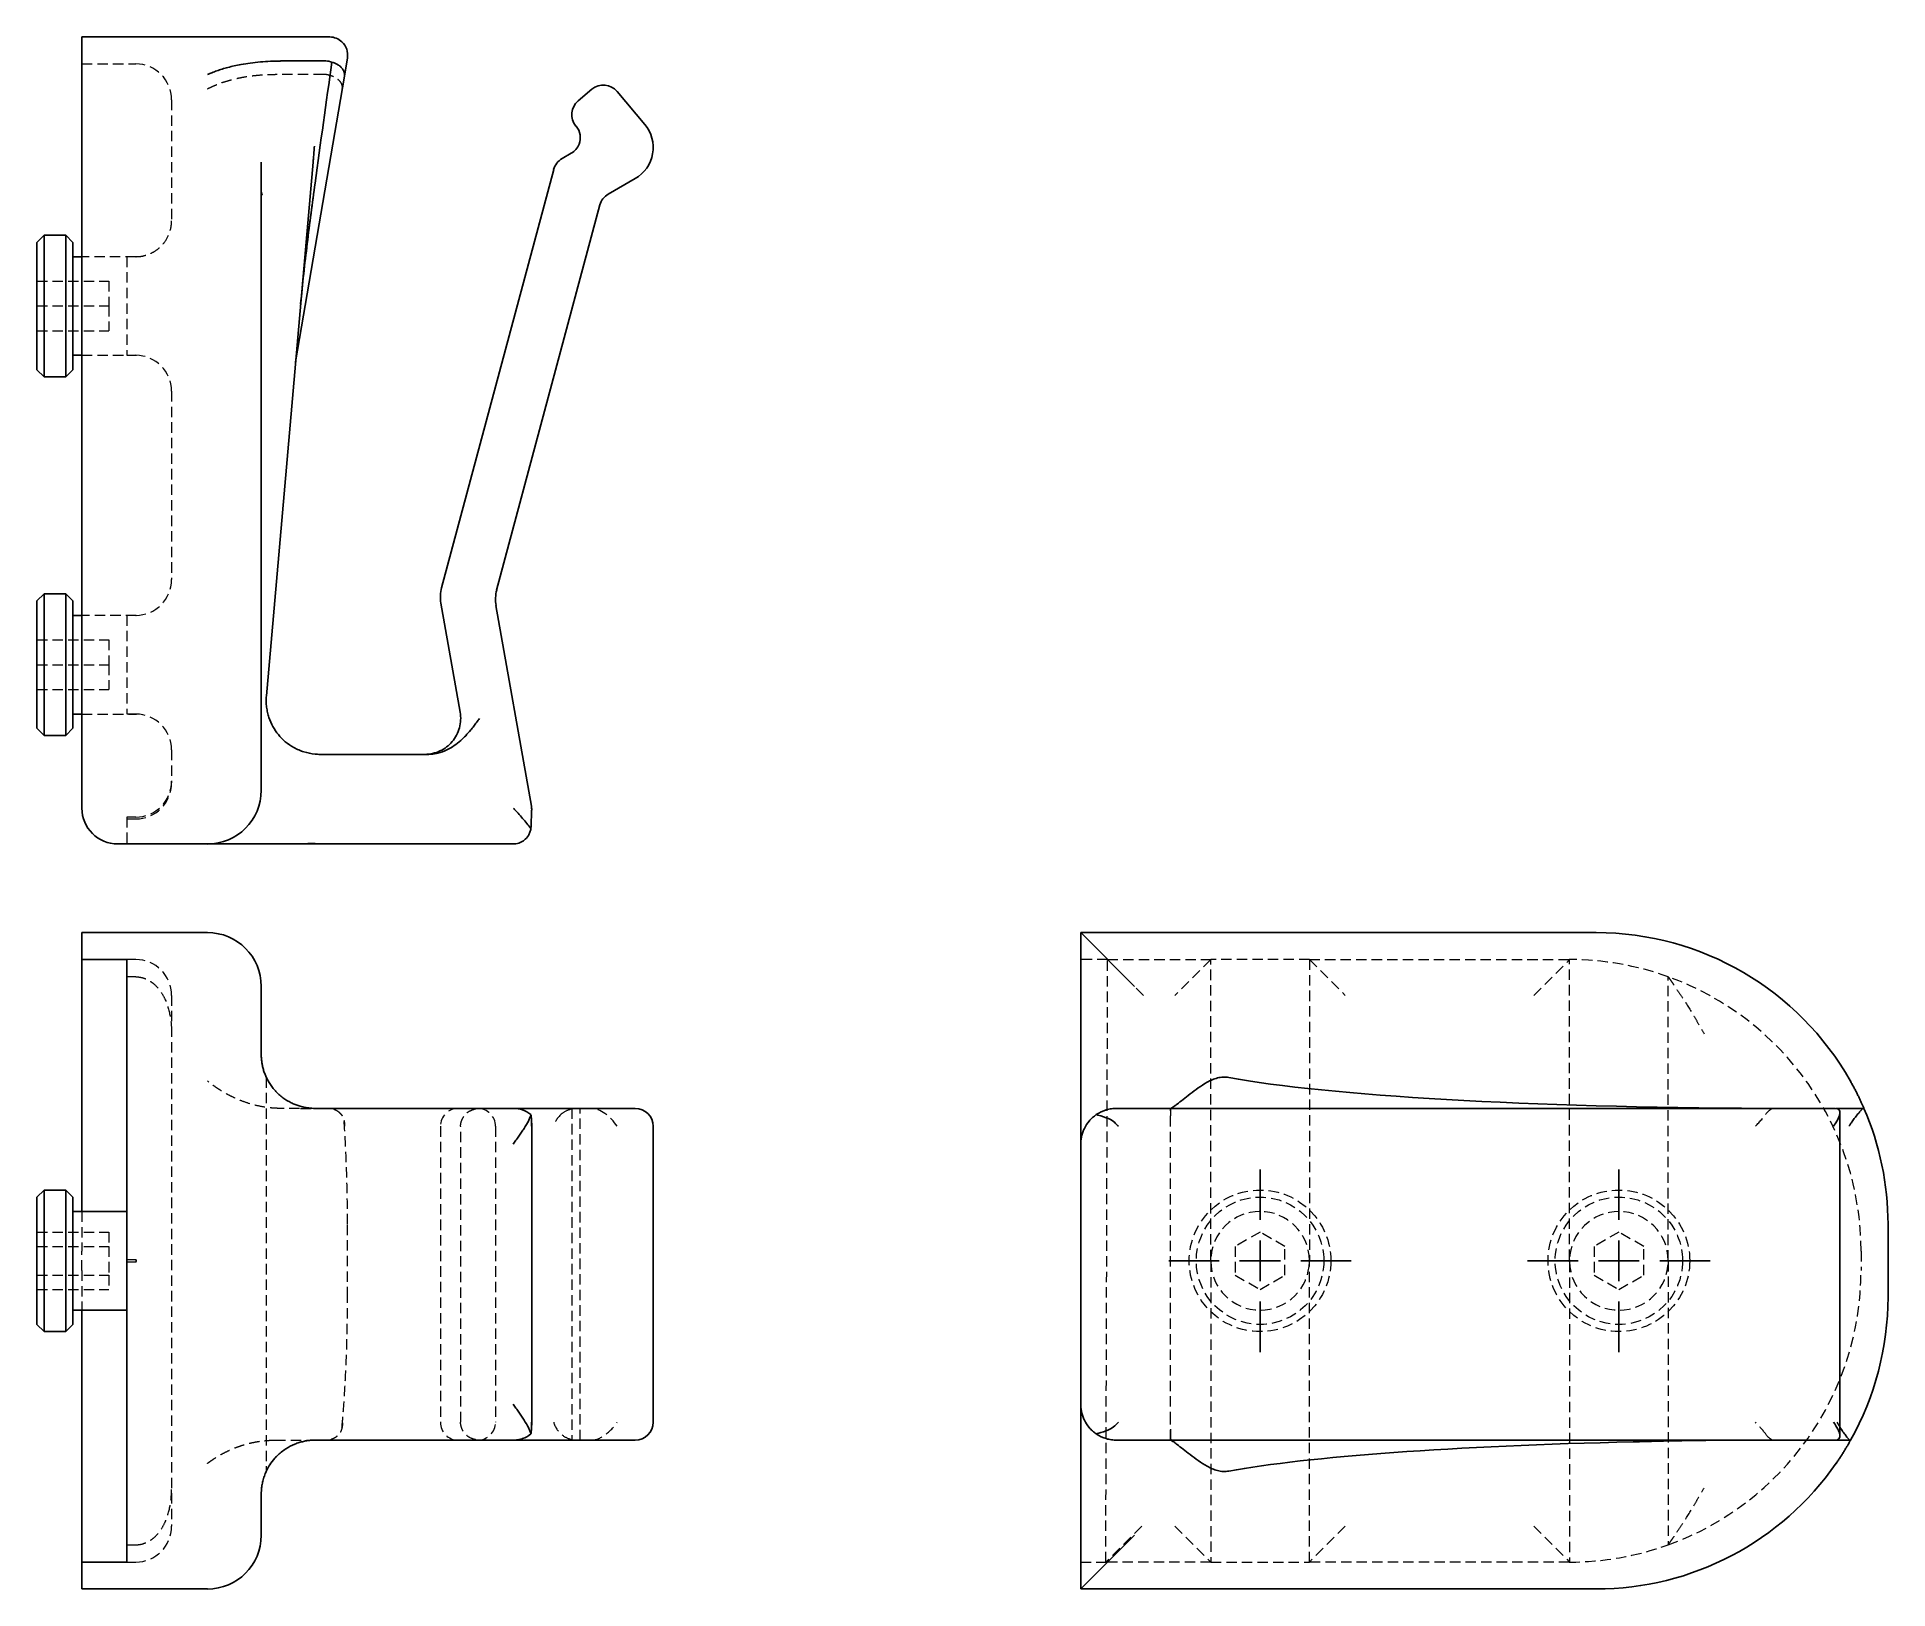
# Model space of a CAD drawing. Header units: millimetres. Extents: x 45 to 272, y 17 to 207.
import ezdxf

# ---------------------------------------------------------------- set-up
doc = ezdxf.new("R2010")
doc.units = ezdxf.units.MM
doc.linetypes.add('HIDDEN', pattern=[1.905, 1.27, -0.635])
doc.layers.add('10', color=7, linetype='Continuous')

# ---------------------------------------------------------------- blocks, each defined once
blk = doc.blocks.new('SW_CENTERMARKSYMBOL_0')
at = {"layer": '10', "color": 0}
for p, q in [((0, 5), (0, 11.17)), ((0, 0), (0, 2.5)), ((-5, 0), (-11.17, 0)), ((0, 0), (-2.5, 0)), ((0, 0), (0, -2.5)), ((0, 0), (2.5, 0)), ((5, 0), (11.17, 0)), ((0, -5), (0, -11.17))]:
    blk.add_line(p, q, dxfattribs=at)
blk = doc.blocks.new('SW_CENTERMARKSYMBOL_1')
at = {"layer": '10', "color": 0}
for p, q in [((0, 5), (0, 11.17)), ((0, 0), (0, 2.5)), ((-5, 0), (-11.17, 0)), ((0, 0), (-2.5, 0)), ((0, 0), (0, -2.5)), ((0, 0), (2.5, 0)), ((5, 0), (11.17, 0)), ((0, -5), (0, -11.17))]:
    blk.add_line(p, q, dxfattribs=at)

msp = doc.modelspace()

# ---------------------------------------------------------------- linework, layer by layer
at = {"color": 7, "linetype": 'Continuous', "lineweight": 25}
for p, q in [((50.78, 206.85), (50.78, 171.14)), ((61.76, 206.85), (50.78, 206.85)), ((81.12, 206.85), (61.76, 206.85)), ((75.09, 203.91), (80.65, 203.91)), ((82.91, 202.06), (83.28, 204.28)), ((76.95, 167.08), (82.91, 202.06)), ((113.21, 200.44), (111.53, 199.03)), ((119.68, 196.15), (116.3, 200.17)), ((111.26, 195.93), (111.27, 195.92)), ((110.69, 192.61), (109.56, 191.96)), ((72.74, 171.14), (72.74, 191.54)), ((73.37, 126.18), (79.09, 191.54)), ((108.53, 190.62), (94.81, 139.42)), ((115.21, 187.61), (118.51, 189.52)), ((101.55, 139.12), (114.19, 186.28)), ((46.17, 182.58), (45.29, 181.7)), ((45.29, 181.7), (45.29, 166.11)), ((48.81, 182.58), (46.17, 182.58)), ((46.17, 165.24), (46.17, 182.58)), ((49.68, 181.7), (48.81, 182.58)), ((48.81, 182.58), (48.81, 165.24)), ((49.68, 166.11), (49.68, 181.7)), ((50.78, 179.95), (49.68, 179.95)), ((50.78, 112.43), (50.78, 171.14)), ((72.74, 114.62), (72.74, 171.14)), ((49.68, 167.87), (50.78, 167.87)), ((45.29, 166.11), (46.17, 165.24)), ((48.81, 165.24), (49.68, 166.11)), ((46.17, 165.24), (48.81, 165.24)), ((46.17, 138.67), (45.29, 137.79)), ((48.81, 138.67), (46.17, 138.67)), ((46.17, 121.32), (46.17, 138.67)), ((49.68, 137.79), (48.81, 138.67)), ((48.81, 138.67), (48.81, 121.32)), ((45.29, 137.79), (45.29, 122.2)), ((49.68, 122.2), (49.68, 137.79)), ((50.78, 136.03), (49.68, 136.03)), ((94.73, 137.52), (97.08, 124.17)), ((105.8, 112.66), (101.47, 137.22)), ((49.68, 123.95), (50.78, 123.95)), ((45.29, 122.2), (46.17, 121.32)), ((46.17, 121.32), (48.81, 121.32)), ((48.81, 121.32), (49.68, 122.2)), ((93.14, 119.01), (79.93, 119.01)), ((105.76, 110.15), (105.83, 112.19)), ((55.17, 108.04), (66.15, 108.04)), ((73.71, 108.04), (73.89, 108.04)), ((79.33, 108.04), (103.56, 108.04)), ((50.78, 97.18), (50.78, 93.89)), ((55.17, 97.18), (50.78, 97.18)), ((55.17, 97.18), (66.15, 97.18)), ((179.62, 90.6), (173.04, 97.18)), ((173.04, 97.18), (173.04, 82.25)), ((236.14, 97.18), (173.04, 97.18)), ((50.78, 93.89), (55.17, 93.89)), ((50.78, 93.89), (50.78, 63.04)), ((56.27, 93.89), (55.17, 93.89)), ((56.27, 20.11), (56.27, 93.89)), ((72.74, 82.25), (72.74, 90.6)), ((103.61, 75.66), (79.33, 75.66)), ((112.07, 75.66), (103.61, 75.66)), ((114.11, 75.66), (112.07, 75.66)), ((117.41, 75.66), (114.11, 75.66)), ((118.51, 75.66), (117.41, 75.66)), ((201.84, 75.66), (177.43, 75.66)), ((204.69, 75.66), (201.84, 75.66)), ((251.85, 75.66), (204.69, 75.66)), ((254.52, 75.66), (251.85, 75.66)), ((256.42, 75.66), (254.52, 75.66)), ((259.73, 75.66), (256.42, 75.66)), ((265.44, 75.66), (259.73, 75.66)), ((265.5, 75.66), (268.76, 75.66)), ((265.95, 35.56), (265.95, 75.15)), ((105.84, 36.86), (105.84, 73.85)), ((120.71, 37.24), (120.71, 73.47)), ((173.04, 71.27), (173.04, 39.43)), ((46.17, 65.67), (45.29, 64.8)), ((45.29, 64.8), (45.29, 49.2)), ((48.81, 65.67), (46.17, 65.67)), ((46.17, 48.33), (46.17, 65.67)), ((49.68, 64.8), (48.81, 65.67)), ((48.81, 65.67), (48.81, 48.33)), ((49.68, 49.2), (49.68, 64.8)), ((56.27, 63.04), (49.68, 63.04)), ((271.85, 52.53), (271.85, 61.47)), ((49.68, 50.96), (56.27, 50.96)), ((50.78, 50.96), (50.78, 20.11)), ((45.29, 49.2), (46.17, 48.33)), ((46.17, 48.33), (48.81, 48.33)), ((48.81, 48.33), (49.68, 49.2)), ((79.33, 35.04), (103.61, 35.04)), ((103.61, 35.04), (112.07, 35.04)), ((112.07, 35.04), (114.11, 35.04)), ((114.11, 35.04), (117.41, 35.04)), ((117.41, 35.04), (118.51, 35.04)), ((177.43, 35.04), (201.84, 35.04)), ((201.84, 35.04), (204.69, 35.04)), ((204.69, 35.04), (251.85, 35.04)), ((251.85, 35.04), (254.52, 35.04)), ((254.52, 35.04), (256.42, 35.04)), ((256.42, 35.04), (259.73, 35.04)), ((259.73, 35.04), (265.44, 35.04)), ((265.46, 35.04), (267.11, 35.04)), ((72.74, 23.4), (72.74, 28.45)), ((173.04, 28.45), (173.04, 16.82)), ((173.04, 16.82), (179.62, 23.4)), ((50.78, 20.11), (50.78, 16.82)), ((55.17, 20.11), (50.78, 20.11)), ((56.27, 20.11), (55.17, 20.11)), ((50.78, 16.82), (55.17, 16.82)), ((66.15, 16.82), (55.17, 16.82)), ((173.04, 16.82), (236.14, 16.82))]:
    msp.add_line(p, q, dxfattribs=at)
at = {"color": 7, "linetype": 'HIDDEN', "lineweight": 18}
for p, q in [((50.78, 203.55), (57.37, 203.55)), ((80.39, 202.27), (74.45, 202.27)), ((61.76, 199.16), (61.76, 184.34)), ((72.74, 187.95), (72.87, 187.51)), ((57.39, 179.95), (50.78, 179.95)), ((56.27, 179.95), (56.27, 167.87)), ((57.37, 179.95), (56.27, 179.95)), ((45.29, 176.95), (54.08, 176.95)), ((45.29, 176.95), (54.08, 176.95)), ((54.08, 176.95), (54.08, 173.91)), ((54.08, 176.95), (54.08, 176.95)), ((45.29, 173.91), (54.08, 173.91)), ((54.08, 173.91), (54.08, 170.87)), ((45.29, 170.87), (54.08, 170.87)), ((45.29, 170.87), (54.08, 170.87)), ((54.08, 170.87), (54.08, 170.87)), ((50.78, 167.87), (57.47, 167.87)), ((56.27, 167.87), (57.37, 167.87)), ((57.37, 167.87), (57.38, 167.87)), ((61.76, 163.48), (61.76, 140.42)), ((57.44, 136.03), (50.78, 136.03)), ((57.37, 136.03), (56.27, 136.03)), ((56.27, 136.03), (56.27, 123.96)), ((45.29, 133.04), (54.08, 133.04)), ((54.08, 133.04), (54.08, 129.99)), ((45.29, 129.99), (54.08, 129.99)), ((54.08, 129.99), (54.08, 126.95)), ((45.29, 126.95), (54.08, 126.95)), ((50.78, 123.95), (57.45, 123.95)), ((56.27, 123.96), (57.37, 123.96)), ((61.76, 119.56), (61.76, 115.71)), ((61.76, 115.71), (61.76, 115.51)), ((57.37, 111.33), (56.27, 111.33)), ((56.27, 111.33), (56.27, 108.04)), ((56.27, 111.11), (57.37, 111.11)), ((57.37, 93.89), (56.27, 93.89)), ((57.37, 93.89), (56.27, 93.89)), ((57.37, 93.89), (57.38, 93.89)), ((57.38, 93.89), (57.37, 93.89)), ((176.33, 93.89), (173.04, 93.89)), ((176.11, 20.11), (176.33, 93.89)), ((176.33, 93.89), (188.96, 93.89)), ((180.71, 89.5), (176.33, 93.89)), ((188.96, 93.89), (184.56, 89.5)), ((188.96, 57.09), (188.96, 93.89)), ((201.03, 93.89), (188.96, 93.89)), ((201.03, 93.89), (232.84, 93.89)), ((201.03, 93.89), (205.42, 89.5)), ((201.03, 93.89), (201.03, 57.08)), ((228.48, 89.5), (232.87, 93.89)), ((232.87, 93.89), (232.84, 93.89)), ((232.87, 57.12), (232.87, 93.89)), ((57.37, 91.78), (56.27, 91.78)), ((244.95, 57.03), (244.95, 91.78)), ((61.76, 89.5), (61.76, 24.5)), ((73.34, 79.47), (73.34, 31.24)), ((110.74, 75.66), (110.74, 35.04)), ((111.78, 35.04), (111.78, 75.66)), ((184.01, 73.47), (184.01, 75.66)), ((184.04, 75.66), (184.01, 74.75)), ((94.66, 73.47), (94.66, 37.24)), ((97.15, 37.24), (97.15, 73.47)), ((101.4, 73.47), (101.4, 37.24)), ((184.01, 37.24), (184.01, 73.47)), ((50.78, 63.04), (50.78, 58.18)), ((83.31, 52.53), (83.31, 61.47)), ((271.85, 61.47), (271.85, 61.47)), ((271.85, 61.47), (271.85, 52.53)), ((45.29, 60.51), (54.08, 60.51)), ((54.08, 60.51), (54.08, 58.76)), ((194.99, 60.51), (191.95, 58.76)), ((198.04, 58.76), (194.99, 60.51)), ((238.91, 60.51), (235.87, 58.76)), ((241.95, 58.76), (238.91, 60.51)), ((45.29, 58.76), (54.08, 58.76)), ((50.78, 55.82), (50.78, 58.18)), ((54.08, 58.76), (54.08, 55.24)), ((57.37, 57.12), (56.27, 57.12)), ((56.27, 56.88), (57.37, 56.88)), ((188.96, 56.91), (188.96, 20.11)), ((191.95, 58.76), (191.95, 55.24)), ((198.04, 55.24), (198.04, 58.76)), ((201.03, 20.11), (201.03, 56.92)), ((232.87, 56.88), (232.87, 20.11)), ((235.87, 58.76), (235.87, 55.24)), ((241.95, 55.24), (241.95, 58.76)), ((244.95, 56.97), (244.95, 22.22)), ((268.55, 58.18), (268.55, 55.82)), ((45.29, 55.24), (54.08, 55.24)), ((50.78, 55.82), (50.78, 50.96)), ((54.08, 55.24), (54.08, 53.49)), ((191.95, 55.24), (194.99, 53.49)), ((194.99, 53.49), (198.04, 55.24)), ((235.87, 55.24), (238.91, 53.49)), ((238.91, 53.49), (241.95, 55.24)), ((45.29, 53.49), (54.08, 53.49)), ((271.85, 52.53), (271.85, 52.53)), ((184.01, 35.04), (184.01, 37.24)), ((265.59, 37.24), (265.95, 36.65)), ((72.74, 28.57), (72.79, 29.26)), ((180.51, 24.5), (176.11, 20.11)), ((184.56, 24.5), (188.96, 20.11)), ((205.42, 24.5), (201.03, 20.11)), ((228.48, 24.5), (232.84, 20.14)), ((56.27, 22.22), (57.37, 22.22)), ((56.27, 20.11), (57.37, 20.11)), ((173.04, 20.11), (176.11, 20.11)), ((188.96, 20.11), (176.11, 20.11)), ((188.96, 20.11), (201.03, 20.11)), ((232.84, 20.11), (201.03, 20.11))]:
    msp.add_line(p, q, dxfattribs=at)
at = {"color": 7, "linetype": 'HIDDEN', "lineweight": 18, "flags": 128}
for points in [[(188.96, 57.09), (188.95, 57), (188.96, 56.91)], [(201.03, 56.92), (201.03, 57), (201.03, 57.08)], [(232.87, 57.12), (232.87, 57), (232.87, 56.88)]]:
    msp.add_lwpolyline(points, dxfattribs=at)
at = {"color": 7, "linetype": 'HIDDEN', "lineweight": 18}
for centre, radius in [((194.99, 57), 8.67), ((194.99, 57), 7.8), ((238.91, 57), 8.67), ((238.91, 57), 7.8)]:
    msp.add_circle(centre, radius, dxfattribs=at)
for centre, radius, start, end in [((57.37, 199.16), 4.39, 0, 90), ((57.37, 163.48), 4.39, 0, 89.8639), ((57.37, 140.42), 4.39, 270, 0), ((57.37, 119.56), 4.39, 0, 90), ((57.37, 89.5), 4.39, 0, 90), ((232.84, 58.18), 35.71, 70.1847, 89.9522), ((232.84, 58.18), 35.71, 0, 70.1847), ((96.86, 73.47), 2.2, 90, 180), ((99.21, 73.47), 2.2, 360, 90), ((194.99, 57), 6.04, 0.7874, 179.1298), ((238.91, 57), 6.04, 0.243, 178.848), ((194.99, 57), 6.04, 180.8702, 359.2126), ((238.91, 57), 6.04, 181.152, 359.757), ((232.84, 55.82), 35.71, 289.8153, 0), ((96.86, 37.24), 2.2, 180, 270), ((99.21, 37.24), 2.2, 270, 0), ((57.37, 24.5), 4.39, 270, 0), ((232.84, 55.82), 35.71, 270.0478, 289.8153), ((232.84, 55.82), 35.71, 270, 270.0478)]:
    msp.add_arc(centre, radius, start, end, dxfattribs=at)
at = {"color": 7, "linetype": 'Continuous', "lineweight": 25}
for centre, radius, start, end in [((114.62, 198.76), 2.2, 40, 130), ((112.94, 197.35), 2.2, 130.0003, 220), ((109.59, 194.51), 2.2, 338.8095, 40), ((116.32, 193.32), 4.39, 300, 40), ((110.65, 190.05), 2.2, 120, 165), ((116.31, 185.71), 2.2, 120, 165), ((79.12, 166.71), 2.2, 170.3435, 175), ((99.05, 138.28), 4.39, 165, 190), ((105.8, 137.99), 4.39, 165, 190), ((79.93, 125.6), 6.59, 264.7608, 270), ((66.15, 114.62), 6.59, 270, 0), ((55.17, 112.43), 4.39, 180, 270), ((103.64, 112.28), 2.2, 357.8444, 10), ((66.15, 90.6), 6.59, 0, 90), ((236.14, 61.47), 35.71, 29.4229, 90), ((118.51, 73.47), 2.2, 0, 90), ((118.51, 37.24), 2.2, 270, 0), ((236.14, 52.53), 35.71, 270, 325.311), ((66.15, 23.4), 6.59, 270, 0)]:
    msp.add_arc(centre, radius, start, end, dxfattribs=at)
at = {"color": 7, "linetype": 'HIDDEN', "lineweight": 18}
for centre, major_axis, ratio, start_param, end_param in [((57.37, 115.71), (4.39, 0), 0.997028, 4.712389, 6.283185), ((57.37, 115.51), (0, 4.4), 0.997028, 3.141593, 4.712389), ((110.65, 73.47), (1.74, 1.74), 0.767327, 1.439897, 2.225295), ((111.46, 73.47), (2.69, 0), 0.816497, 1.861955, 2.356194), ((114.62, 73.47), (1.99, -1.99), 0.466308, 1.134464, 2.70526), ((255.05, 73.47), (2.18, 2.18), 0.131652, 4.843289, 5.628687), ((258.05, 73.47), (0, 2.2), 0.707107, 0.291158, 0.785398), ((103.64, 73.47), (1.68, 1.68), 0.8391, 5.410521, 5.585054), ((103.64, 37.24), (1.68, -1.68), 0.8391, 0.698132, 0.872665), ((110.65, 37.24), (-1.74, 1.74), 0.767327, 0.916298, 1.701696), ((114.62, 37.24), (1.99, 1.99), 0.466308, 3.577919, 5.148721), ((255.05, 37.24), (2.18, -2.18), 0.131652, 0.654498, 1.439897), ((111.46, 37.24), (2.69, 0), 0.816497, 3.926991, 4.421231), ((258.05, 37.24), (0, 2.2), 0.707107, 2.356194, 2.850434)]:
    msp.add_ellipse(centre, major_axis=major_axis, ratio=ratio, start_param=start_param, end_param=end_param, dxfattribs=at)
at = {"color": 7, "linetype": 'Continuous', "lineweight": 25}
for centre, major_axis, ratio, start_param, end_param in [((259.31, 82.25), (75.29, 0), 0.087489, 3.581291, 4.675635), ((105.45, 73.47), (0, 2.2), 0.178626, 4.924543, 5.386345), ((167.01, 73.47), (10.42, 0), 0.210716, 0.212154, 0.673956), ((263.76, 73.47), (2.06, 2.06), 0.36397, 5.061455, 6.632251), ((103.64, 73.47), (1.68, 1.68), 0.8391, 5.585054, 5.622675), ((177.28, 73.47), (2.19, -2.19), 0.087489, 1.48353, 1.695684), ((105.45, 37.24), (0, 2.2), 0.178626, 4.038433, 4.500235), ((103.64, 37.24), (1.68, -1.68), 0.8391, 0.66051, 0.698132), ((167.01, 37.24), (10.42, 0), 0.210716, 5.609229, 6.071031), ((177.28, 37.24), (2.19, 2.19), 0.087489, 4.587501, 4.799655), ((263.76, 37.24), (2.06, -2.06), 0.36397, 5.934114, 7.504916), ((259.31, 28.45), (75.29, 0), 0.087489, 1.820971, 2.701895)]:
    msp.add_ellipse(centre, major_axis=major_axis, ratio=ratio, start_param=start_param, end_param=end_param, dxfattribs=at)
for points, knots in [([(83.28, 204.28), (83.34, 204.64), (83.28, 205.39), (82.57, 206.49), (81.66, 206.85), (81.12, 206.85)], [0, 0, 0, 0, 0.285714, 0.571429, 1, 1, 1, 1]), ([(75.09, 203.9), (75.06, 203.9), (74.96, 203.91), (74.75, 203.9), (74.37, 203.9), (73.65, 203.87), (72.61, 203.81), (71.42, 203.67), (70.35, 203.51), (69.44, 203.32), (68.67, 203.13), (67.96, 202.93), (67.31, 202.71), (66.71, 202.48), (66.34, 202.32), (66.15, 202.24)], [0, 0, 0, 0, 0.007832, 0.031043, 0.062312, 0.124838, 0.249864, 0.378896, 0.499663, 0.594101, 0.683382, 0.767996, 0.848515, 0.9256, 1, 1, 1, 1]), ([(77.56, 174.12), (77.67, 175.36), (77.8, 176.6), (78.07, 179.08), (78.22, 180.31), (78.67, 184.02), (78.99, 186.49), (79.99, 193.9), (80.69, 198.83), (81.39, 203.76)], [0, 0, 0, 0, 0.125, 0.125, 0.25, 0.25, 0.5, 0.5, 1, 1, 1, 1]), ([(81.66, 203.69), (81.7, 203.67), (81.78, 203.64), (81.9, 203.58), (82.01, 203.52), (82.12, 203.45), (82.23, 203.38), (82.33, 203.3), (82.43, 203.22), (82.52, 203.13), (82.6, 203.04), (82.68, 202.93), (82.77, 202.8), (82.84, 202.64), (82.9, 202.46), (82.93, 202.26), (82.91, 202.13), (82.91, 202.06)], [0, 0, 0, 0, 0.04499, 0.090917, 0.13784, 0.185819, 0.234916, 0.285186, 0.336669, 0.389391, 0.443373, 0.498629, 0.57956, 0.67017, 0.77047, 0.880428, 1, 1, 1, 1]), ([(79.09, 191.54), (79.1, 191.7), (79.11, 191.86), (79.13, 192.02), (79.15, 192.27), (79.17, 192.51), (79.19, 192.75), (79.21, 192.99), (79.23, 193.23), (79.25, 193.47)], [0, 0, 0, 0, 0.000484081, 0.000484081, 0.000484081, 0.001211868, 0.001211868, 0.001211868, 0.001939656, 0.001939656, 0.001939656, 0.001939656]), ([(111.63, 193.72), (111.54, 193.48), (111.42, 193.27), (111.09, 192.89), (110.9, 192.73), (110.69, 192.61)], [0, 0, 0, 0, 0.5, 0.5, 1, 1, 1, 1]), ([(79.33, 119.04), (78.86, 119.08), (78.41, 119.18), (77.75, 119.38), (77.54, 119.46), (77.12, 119.64), (76.93, 119.73), (76.36, 120.05), (76, 120.3), (75.37, 120.83), (75.08, 121.12), (74.58, 121.74), (74.35, 122.07), (73.97, 122.77), (73.81, 123.13), (73.61, 123.72), (73.56, 123.92), (73.46, 124.34), (73.42, 124.56), (73.36, 125.01), (73.35, 125.24), (73.34, 125.71), (73.35, 125.94), (73.37, 126.18)], [0, 0, 0, 0, 0.125, 0.125, 0.1875, 0.1875, 0.25, 0.25, 0.375, 0.375, 0.5, 0.5, 0.625, 0.625, 0.75, 0.75, 0.8125, 0.8125, 0.875, 0.875, 0.9375, 0.9375, 1, 1, 1, 1]), ([(92.76, 119.01), (93.4, 119.01), (94.04, 119.16), (95.19, 119.7), (95.71, 120.09), (96.53, 121.07), (96.83, 121.65), (97.17, 122.89), (97.19, 123.54), (97.08, 124.17)], [0, 0, 0, 0, 0.25, 0.25, 0.5, 0.5, 0.75, 0.75, 1, 1, 1, 1]), ([(93.14, 119.01), (93.19, 119.01), (93.29, 119.02), (93.49, 119.03), (93.84, 119.06), (94.54, 119.19), (95.43, 119.51), (96.37, 120.06), (97.12, 120.66), (97.79, 121.31), (98.31, 121.91), (98.75, 122.47), (99.1, 122.95), (99.33, 123.26), (99.45, 123.41)], [0, 0, 0, 0, 0.018564, 0.037473, 0.075209, 0.150572, 0.300877, 0.429727, 0.556309, 0.662371, 0.778584, 0.855612, 0.929172, 1, 1, 1, 1]), ([(105.74, 109.95), (105.43, 110.35), (105.09, 110.75), (104.55, 111.37), (104.36, 111.59), (104.08, 111.9), (103.99, 112.01), (103.8, 112.22), (103.71, 112.32), (103.61, 112.43)], [0, 0, 0, 0, 0.5, 0.5, 0.75, 0.75, 0.875, 0.875, 1, 1, 1, 1]), ([(105.74, 109.95), (105.72, 109.78), (105.68, 109.63), (105.57, 109.34), (105.51, 109.2), (105.28, 108.84), (105.1, 108.64), (104.8, 108.41), (104.69, 108.34), (104.47, 108.23), (104.36, 108.18), (104.14, 108.11), (104.03, 108.08), (103.8, 108.04), (103.68, 108.04), (103.56, 108.04)], [0, 0, 0, 0, 0.125, 0.125, 0.25, 0.25, 0.5, 0.5, 0.625, 0.625, 0.75, 0.75, 0.875, 0.875, 1, 1, 1, 1]), ([(66.15, 108.04), (66.15, 108.04), (66.25, 108.04), (66.6, 108.04), (66.87, 108.04), (67.57, 108.04), (68.01, 108.04), (69.05, 108.04), (69.64, 108.04), (70.95, 108.04), (71.66, 108.04), (73.16, 108.04), (73.94, 108.04), (75.52, 108.04), (76.32, 108.04), (77.86, 108.04), (78.61, 108.04), (79.33, 108.04)], [0, 0, 0, 0, 0.125, 0.125, 0.25, 0.25, 0.375, 0.375, 0.5, 0.5, 0.625, 0.625, 0.75, 0.75, 0.875, 0.875, 1, 1, 1, 1]), ([(73.89, 108.04), (74.49, 108.04), (75.7, 108.04), (77.54, 108.06), (78.75, 108.09), (79.33, 108.11)], [0, 0, 0, 0, 0.33327, 0.678135, 1, 1, 1, 1]), ([(72.74, 82.25), (72.74, 82.19), (72.74, 82.06), (72.75, 81.87), (72.77, 81.67), (72.79, 81.46), (72.82, 81.24), (72.86, 81.02), (72.9, 80.79), (72.96, 80.55), (73.03, 80.31), (73.14, 79.99), (73.34, 79.48), (73.73, 78.73), (74.18, 78.12), (74.53, 77.73), (74.77, 77.48), (75.13, 77.16), (75.62, 76.79), (76.13, 76.49), (76.63, 76.23), (77.12, 76.04), (77.6, 75.89), (78.07, 75.78), (78.51, 75.71), (78.93, 75.67), (79.2, 75.67), (79.33, 75.66)], [0, 0, 0, 0, 0.017587, 0.035954, 0.05512, 0.075103, 0.095919, 0.117581, 0.140101, 0.163491, 0.18776, 0.212916, 0.262525, 0.346184, 0.463849, 0.483909, 0.502325, 0.565426, 0.62549, 0.682538, 0.736591, 0.787678, 0.83583, 0.881087, 0.923494, 0.963109, 1, 1, 1, 1]), ([(173.04, 82.25), (173.04, 81.53), (173.04, 80.82), (173.04, 79.39), (173.04, 78.69), (173.04, 77.3), (173.04, 76.63), (173.04, 75.36), (173.04, 74.77), (173.04, 73.7), (173.04, 73.24), (173.04, 72.46), (173.04, 72.15), (173.04, 71.66), (173.04, 71.5), (173.04, 71.3), (173.04, 71.27), (173.04, 71.27)], [0, 0, 0, 0, 0.125, 0.125, 0.25, 0.25, 0.375, 0.375, 0.5, 0.5, 0.625, 0.625, 0.75, 0.75, 0.875, 0.875, 1, 1, 1, 1]), ([(73.36, 79.47), (73.35, 79.48), (73.34, 79.5), (73.36, 79.46), (73.37, 79.45)], [0, 0, 0, 0, 0.61741, 1, 1, 1, 1]), ([(184.04, 75.66), (184.08, 75.66), (184.18, 75.71), (184.38, 75.85), (184.46, 75.91), (184.64, 76.04), (184.73, 76.11), (185.05, 76.36), (185.3, 76.55), (185.83, 76.97), (186.12, 77.2), (186.74, 77.67), (187.07, 77.92), (187.77, 78.41), (188.13, 78.65), (188.72, 78.97), (188.92, 79.07), (189.34, 79.26), (189.56, 79.33), (190.01, 79.45), (190.24, 79.49), (190.71, 79.51), (190.94, 79.49), (191.18, 79.45)], [0, 0, 0, 0, 0.125, 0.125, 0.1875, 0.1875, 0.25, 0.25, 0.375, 0.375, 0.5, 0.5, 0.625, 0.625, 0.75, 0.75, 0.8125, 0.8125, 0.875, 0.875, 0.9375, 0.9375, 1, 1, 1, 1]), ([(268.9, 75.66), (268.9, 75.66), (268.91, 75.66), (268.9, 75.67), (268.9, 75.68), (268.87, 75.74), (268.81, 75.89), (268.67, 76.19), (268.51, 76.56), (268.32, 76.95), (268.13, 77.34), (267.93, 77.74), (267.71, 78.16), (267.48, 78.58), (267.32, 78.87), (267.24, 79.02)], [0, 0, 0, 0, 0.007832, 0.031043, 0.062312, 0.124838, 0.249864, 0.378896, 0.499663, 0.594101, 0.683382, 0.767996, 0.848515, 0.9256, 1, 1, 1, 1]), ([(105.74, 74.9), (105.72, 74.78), (105.68, 74.66), (105.57, 74.4), (105.51, 74.26), (105.28, 73.83), (105.1, 73.53), (104.8, 73.06), (104.69, 72.9), (104.47, 72.58), (104.36, 72.42), (104.14, 72.09), (104.03, 71.93), (103.8, 71.6), (103.68, 71.44), (103.56, 71.27)], [0, 0, 0, 0, 0.125, 0.125, 0.25, 0.25, 0.5, 0.5, 0.625, 0.625, 0.75, 0.75, 0.875, 0.875, 1, 1, 1, 1]), ([(105.74, 74.9), (105.43, 75.17), (105.09, 75.36), (104.55, 75.54), (104.36, 75.59), (104.08, 75.63), (103.99, 75.65), (103.8, 75.66), (103.71, 75.66), (103.61, 75.66)], [0, 0, 0, 0, 0.5, 0.5, 0.75, 0.75, 0.875, 0.875, 1, 1, 1, 1]), ([(174.95, 74.9), (174.78, 74.78), (174.63, 74.66), (174.34, 74.4), (174.2, 74.26), (173.84, 73.83), (173.64, 73.53), (173.41, 73.06), (173.34, 72.9), (173.23, 72.58), (173.18, 72.42), (173.11, 72.09), (173.08, 71.93), (173.04, 71.6), (173.04, 71.44), (173.04, 71.27)], [0, 0, 0, 0, 0.125, 0.125, 0.25, 0.25, 0.5, 0.5, 0.625, 0.625, 0.75, 0.75, 0.875, 0.875, 1, 1, 1, 1]), ([(174.95, 74.9), (175.35, 75.17), (175.75, 75.36), (176.37, 75.54), (176.59, 75.59), (176.9, 75.63), (177.01, 75.65), (177.22, 75.66), (177.32, 75.66), (177.43, 75.66)], [0, 0, 0, 0, 0.5, 0.5, 0.75, 0.75, 0.875, 0.875, 1, 1, 1, 1]), ([(268.69, 75.55), (268.67, 75.54), (268.64, 75.51), (268.58, 75.45), (268.52, 75.39), (268.45, 75.31), (268.38, 75.23), (268.3, 75.14), (268.22, 75.04), (268.13, 74.94), (268.04, 74.82), (267.93, 74.68), (267.8, 74.51), (267.64, 74.29), (267.46, 74.04), (267.26, 73.77), (267.13, 73.57), (267.06, 73.47)], [0, 0, 0, 0, 0.04499, 0.090917, 0.13784, 0.185819, 0.234916, 0.285186, 0.336669, 0.389391, 0.443373, 0.498629, 0.57956, 0.67017, 0.77047, 0.880428, 1, 1, 1, 1]), ([(105.74, 35.81), (105.72, 35.92), (105.68, 36.04), (105.57, 36.31), (105.51, 36.44), (105.28, 36.88), (105.1, 37.18), (104.8, 37.65), (104.69, 37.81), (104.47, 38.13), (104.36, 38.29), (104.14, 38.61), (104.03, 38.78), (103.8, 39.1), (103.68, 39.27), (103.56, 39.43)], [0, 0, 0, 0, 0.125, 0.125, 0.25, 0.25, 0.5, 0.5, 0.625, 0.625, 0.75, 0.75, 0.875, 0.875, 1, 1, 1, 1]), ([(174.95, 35.81), (174.78, 35.92), (174.63, 36.04), (174.34, 36.31), (174.2, 36.44), (173.84, 36.88), (173.64, 37.18), (173.41, 37.65), (173.34, 37.81), (173.23, 38.13), (173.18, 38.29), (173.11, 38.61), (173.08, 38.78), (173.04, 39.1), (173.04, 39.27), (173.04, 39.43)], [0, 0, 0, 0, 0.125, 0.125, 0.25, 0.25, 0.5, 0.5, 0.625, 0.625, 0.75, 0.75, 0.875, 0.875, 1, 1, 1, 1]), ([(173.04, 39.43), (173.04, 39.43), (173.04, 39.4), (173.04, 39.2), (173.04, 39.04), (173.04, 38.56), (173.04, 38.25), (173.04, 37.47), (173.04, 37), (173.04, 35.94), (173.04, 35.34), (173.04, 34.08), (173.04, 33.4), (173.04, 32.02), (173.04, 31.31), (173.04, 29.89), (173.04, 29.17), (173.04, 28.45)], [0, 0, 0, 0, 0.125, 0.125, 0.25, 0.25, 0.375, 0.375, 0.5, 0.5, 0.625, 0.625, 0.75, 0.75, 0.875, 0.875, 1, 1, 1, 1]), ([(265.95, 36.65), (265.99, 36.6), (266.14, 36.34), (266.42, 35.95), (266.77, 35.47), (266.95, 35.28), (267.04, 35.18)], [0, 0, 0, 0, 0.084869, 0.398419, 0.681084, 1, 1, 1, 1]), ([(79.33, 35.04), (79.25, 35.04), (79.1, 35.04), (78.87, 35.03), (78.64, 35.01), (78.39, 34.98), (78.15, 34.94), (77.89, 34.89), (77.64, 34.82), (77.37, 34.75), (77.11, 34.66), (76.55, 34.45), (75.68, 33.99), (74.9, 33.36), (74.25, 32.68), (73.81, 32.1), (73.42, 31.4), (73.16, 30.79), (72.97, 30.21), (72.85, 29.67), (72.78, 29.22), (72.75, 28.83), (72.74, 28.58), (72.74, 28.45)], [0, 0, 0, 0, 0.020976, 0.042644, 0.065015, 0.088103, 0.111919, 0.136473, 0.161773, 0.187828, 0.214647, 0.242236, 0.359609, 0.497553, 0.533965, 0.638811, 0.712393, 0.770409, 0.834433, 0.889511, 0.928278, 0.965068, 1, 1, 1, 1]), ([(105.74, 35.81), (105.43, 35.54), (105.09, 35.35), (104.55, 35.16), (104.36, 35.12), (104.08, 35.07), (103.99, 35.06), (103.8, 35.05), (103.71, 35.04), (103.61, 35.04)], [0, 0, 0, 0, 0.5, 0.5, 0.75, 0.75, 0.875, 0.875, 1, 1, 1, 1]), ([(174.95, 35.81), (175.35, 35.54), (175.75, 35.35), (176.37, 35.16), (176.59, 35.12), (176.9, 35.07), (177.01, 35.06), (177.22, 35.05), (177.32, 35.04), (177.43, 35.04)], [0, 0, 0, 0, 0.5, 0.5, 0.75, 0.75, 0.875, 0.875, 1, 1, 1, 1]), ([(184.04, 35.04), (184.08, 35.04), (184.18, 34.99), (184.38, 34.85), (184.46, 34.8), (184.64, 34.67), (184.73, 34.59), (185.05, 34.35), (185.3, 34.15), (185.83, 33.73), (186.12, 33.51), (186.74, 33.03), (187.07, 32.78), (187.77, 32.3), (188.13, 32.06), (188.72, 31.74), (188.92, 31.63), (189.34, 31.45), (189.56, 31.37), (190.01, 31.25), (190.24, 31.22), (190.71, 31.2), (190.94, 31.22), (191.18, 31.26)], [0, 0, 0, 0, 0.125, 0.125, 0.1875, 0.1875, 0.25, 0.25, 0.375, 0.375, 0.5, 0.5, 0.625, 0.625, 0.75, 0.75, 0.8125, 0.8125, 0.875, 0.875, 0.9375, 0.9375, 1, 1, 1, 1]), ([(240.67, 34.84), (242.65, 34.88), (244.63, 34.93), (248.58, 35.01), (250.55, 35.03), (252.53, 35.04)], [0, 0, 0, 0, 0.5, 0.5, 1, 1, 1, 1]), ([(265.5, 32.2), (265.55, 32.27), (265.64, 32.41), (265.78, 32.61), (265.91, 32.82), (266.05, 33.02), (266.18, 33.22), (266.31, 33.42), (266.43, 33.62), (266.55, 33.82), (266.67, 34.01), (266.78, 34.19), (266.88, 34.36), (267, 34.56), (267.11, 34.75), (267.2, 34.92), (267.25, 35), (267.27, 35.03), (267.27, 35.04), (267.27, 35.04), (267.27, 35.04), (267.27, 35.04)], [0, 0, 0, 0, 0.040393, 0.081903, 0.124688, 0.168901, 0.214697, 0.262225, 0.311629, 0.363049, 0.416621, 0.472473, 0.530728, 0.591509, 0.689922, 0.79589, 0.897991, 0.949089, 0.974658, 0.993554, 1, 1, 1, 1]), ([(73.36, 31.24), (73.35, 31.23), (73.34, 31.21), (73.36, 31.24), (73.37, 31.26)], [0, 0, 0, 0, 0.61741, 1, 1, 1, 1])]:
    msp.add_open_spline(points, degree=3, knots=knots, dxfattribs=at)
for points in [[(81.39, 203.76), (81.15, 203.86), (80.9, 203.91), (80.65, 203.91)], [(81.66, 203.69), (81.57, 203.72), (81.48, 203.75), (81.39, 203.76)], [(105.76, 110.15), (105.75, 110.08), (105.75, 110.02), (105.74, 109.95)], [(105.76, 74.84), (105.75, 74.86), (105.75, 74.88), (105.74, 74.9)], [(175.15, 74.84), (175.08, 74.86), (175.02, 74.88), (174.95, 74.9)], [(268.69, 75.55), (268.72, 75.58), (268.75, 75.62), (268.76, 75.66)], [(268.76, 75.66), (268.86, 75.66), (268.91, 75.66), (268.91, 75.66)], [(271.85, 61.47), (271.85, 66.34), (270.84, 71.2), (268.91, 75.66)], [(267.27, 35.04), (270.25, 40.35), (271.85, 46.44), (271.85, 52.53)], [(105.74, 35.81), (105.75, 35.83), (105.75, 35.85), (105.76, 35.87)], [(174.95, 35.81), (175.02, 35.83), (175.08, 35.85), (175.15, 35.87)], [(267.04, 35.18), (267.08, 35.14), (267.1, 35.1), (267.11, 35.04)], [(267.11, 35.04), (267.22, 35.04), (267.27, 35.04), (267.27, 35.04)]]:
    msp.add_open_spline(points, degree=3, dxfattribs=at)
at = {"color": 7, "linetype": 'HIDDEN', "lineweight": 18}
for points, knots in [([(66.15, 200.5), (66.24, 200.55), (66.43, 200.64), (66.72, 200.78), (67.03, 200.91), (67.35, 201.05), (67.69, 201.18), (68.06, 201.31), (68.45, 201.43), (68.86, 201.55), (69.29, 201.67), (69.76, 201.78), (70.25, 201.88), (70.88, 202), (71.66, 202.11), (72.57, 202.2), (73.36, 202.25), (73.9, 202.27), (74.19, 202.27), (74.35, 202.27), (74.43, 202.27), (74.45, 202.27)], [0, 0, 0, 0, 0.040393, 0.081903, 0.124688, 0.168901, 0.214697, 0.262225, 0.311629, 0.363049, 0.416621, 0.472473, 0.530728, 0.591509, 0.689922, 0.79589, 0.897991, 0.949089, 0.974658, 0.993554, 1, 1, 1, 1]), ([(82.65, 200.59), (82.66, 200.62), (82.67, 200.68), (82.67, 200.77), (82.66, 200.86), (82.64, 200.95), (82.61, 201.03), (82.58, 201.1), (82.55, 201.18), (82.51, 201.24), (82.46, 201.31), (82.39, 201.41), (82.27, 201.53), (82.09, 201.68), (81.9, 201.82), (81.68, 201.94), (81.52, 202.01), (81.45, 202.04)], [0, 0, 0, 0, 0.060679, 0.119022, 0.175031, 0.228703, 0.280034, 0.32902, 0.375659, 0.419954, 0.461908, 0.501521, 0.609805, 0.713594, 0.81302, 0.908361, 1, 1, 1, 1]), ([(72.74, 187.53), (72.74, 187.53), (72.74, 187.53), (72.86, 187.53), (72.86, 187.53)], [0, 0, 0, 0, 0.976132, 1, 1, 1, 1]), ([(77.7, 175.67), (77.87, 177.65), (78.1, 179.63), (78.59, 183.58), (78.86, 185.55), (79.13, 187.53)], [0, 0, 0, 0, 0.5, 0.5, 1, 1, 1, 1]), ([(57.37, 179.95), (57.59, 179.95), (57.8, 179.96), (58.21, 180.02), (58.41, 180.07), (58.79, 180.18), (58.97, 180.25), (59.31, 180.4), (59.47, 180.48), (59.91, 180.74), (60.16, 180.93), (60.59, 181.34), (60.77, 181.55), (61.24, 182.19), (61.44, 182.64), (61.64, 183.28), (61.69, 183.5), (61.75, 183.92), (61.76, 184.13), (61.76, 184.34)], [0, 0, 0, 0, 0.0625, 0.0625, 0.125, 0.125, 0.1875, 0.1875, 0.25, 0.25, 0.375, 0.375, 0.5, 0.5, 0.75, 0.75, 0.875, 0.875, 1, 1, 1, 1]), ([(57.37, 167.87), (57.38, 167.87), (57.39, 167.87), (57.4, 167.87), (57.41, 167.87), (57.43, 167.87), (57.44, 167.87), (57.45, 167.87), (57.45, 167.87), (57.47, 167.87), (57.47, 167.87), (57.47, 167.87)], [0.023383862, 0.023383862, 0.023383862, 0.023383862, 0.024520589, 0.024520589, 0.025657315, 0.025657315, 0.027037607, 0.027037607, 0.028417899, 0.028417899, 0.031178483, 0.031178483, 0.031178483, 0.031178483]), ([(57.37, 136.03), (57.38, 136.03), (57.38, 136.03), (57.39, 136.03), (57.4, 136.03), (57.41, 136.03), (57.41, 136.03), (57.42, 136.03), (57.43, 136.03), (57.44, 136.03), (57.44, 136.03), (57.44, 136.03)], [0.015983042, 0.015983042, 0.015983042, 0.015983042, 0.016759995, 0.016759995, 0.017536949, 0.017536949, 0.018480392, 0.018480392, 0.019423836, 0.019423836, 0.021310722, 0.021310722, 0.021310722, 0.021310722]), ([(57.37, 123.96), (57.38, 123.96), (57.38, 123.96), (57.4, 123.96), (57.4, 123.96), (57.41, 123.96), (57.42, 123.96), (57.43, 123.95), (57.43, 123.95), (57.44, 123.95), (57.45, 123.95), (57.45, 123.95)], [0.017662538, 0.017662538, 0.017662538, 0.017662538, 0.018521136, 0.018521136, 0.019379733, 0.019379733, 0.020422312, 0.020422312, 0.021464892, 0.021464892, 0.023550051, 0.023550051, 0.023550051, 0.023550051]), ([(57.37, 91.78), (57.59, 91.78), (57.8, 91.75), (58.21, 91.67), (58.41, 91.6), (58.79, 91.44), (58.97, 91.35), (59.31, 91.13), (59.47, 91.01), (59.91, 90.63), (60.16, 90.34), (60.59, 89.73), (60.77, 89.41), (61.24, 88.42), (61.44, 87.71), (61.64, 86.63), (61.69, 86.27), (61.75, 85.54), (61.76, 85.17), (61.76, 84.8)], [0, 0, 0, 0, 0.0625, 0.0625, 0.125, 0.125, 0.1875, 0.1875, 0.25, 0.25, 0.375, 0.375, 0.5, 0.5, 0.75, 0.75, 0.875, 0.875, 1, 1, 1, 1]), ([(244.95, 91.78), (244.95, 91.78), (244.96, 91.75), (245.02, 91.67), (245.07, 91.6), (245.18, 91.44), (245.25, 91.35), (245.4, 91.13), (245.48, 91.01), (245.74, 90.63), (245.93, 90.34), (246.34, 89.73), (246.55, 89.41), (247.19, 88.42), (247.64, 87.71), (248.28, 86.63), (248.5, 86.27), (248.92, 85.54), (249.13, 85.17), (249.34, 84.8)], [0, 0, 0, 0, 0.0625, 0.0625, 0.125, 0.125, 0.1875, 0.1875, 0.25, 0.25, 0.375, 0.375, 0.5, 0.5, 0.75, 0.75, 0.875, 0.875, 1, 1, 1, 1]), ([(75.09, 75.66), (75.06, 75.66), (74.96, 75.66), (74.75, 75.67), (74.37, 75.68), (73.65, 75.74), (72.61, 75.89), (71.42, 76.19), (70.35, 76.56), (69.44, 76.95), (68.67, 77.34), (67.96, 77.74), (67.31, 78.16), (66.71, 78.58), (66.34, 78.87), (66.15, 79.02)], [0, 0, 0, 0, 0.007832, 0.031043, 0.062312, 0.124838, 0.249864, 0.378896, 0.499663, 0.594101, 0.683382, 0.767996, 0.848515, 0.9256, 1, 1, 1, 1]), ([(77.44, 75.66), (77.18, 75.66), (76.56, 75.66), (75.63, 75.66), (75.09, 75.66)], [0, 0, 0, 0, 0.4139, 1, 1, 1, 1]), ([(77.56, 75.66), (77.7, 75.66), (78.12, 75.66), (78.73, 75.66), (79.19, 75.66), (79.27, 75.66)], [0, 0, 0, 0, 0.293039, 0.879099, 1, 1, 1, 1]), ([(81.66, 75.55), (81.7, 75.54), (81.78, 75.51), (81.9, 75.45), (82.01, 75.39), (82.12, 75.31), (82.23, 75.23), (82.33, 75.14), (82.43, 75.04), (82.52, 74.94), (82.6, 74.82), (82.68, 74.68), (82.77, 74.51), (82.84, 74.29), (82.9, 74.04), (82.93, 73.77), (82.91, 73.57), (82.91, 73.47)], [0, 0, 0, 0, 0.04499, 0.090917, 0.13784, 0.185819, 0.234916, 0.285186, 0.336669, 0.389391, 0.443373, 0.498629, 0.57956, 0.67017, 0.77047, 0.880428, 1, 1, 1, 1]), ([(97.12, 73.47), (97.15, 73.71), (97.22, 74.2), (97.62, 74.86), (98.22, 75.39), (98.73, 75.54), (98.99, 75.62)], [0, 0, 0, 0, 0.250907, 0.497114, 0.746086, 1, 1, 1, 1]), ([(111.63, 75.66), (111.54, 75.66), (111.42, 75.66), (111.09, 75.64), (110.9, 75.62), (110.69, 75.57)], [0, 0, 0, 0, 0.5, 0.5, 1, 1, 1, 1]), ([(83.3, 61.47), (83.29, 62.64), (83.28, 64.99), (83.18, 68.46), (83.05, 71.51), (82.93, 73.33), (82.88, 74.07)], [0, 0, 0, 0, 0.271835, 0.54378, 0.8159, 1, 1, 1, 1]), ([(97.1, 73.47), (97.12, 73.47), (97.16, 73.47), (97.14, 73.47), (97.13, 73.47)], [0, 0, 0, 0, 0.613499, 1, 1, 1, 1]), ([(57.37, 56.88), (57.38, 56.88), (57.39, 56.88), (57.4, 56.89), (57.41, 56.89), (57.43, 56.9), (57.44, 56.91), (57.45, 56.92), (57.45, 56.93), (57.47, 56.96), (57.47, 56.98), (57.47, 57), (57.47, 57.02), (57.47, 57.04), (57.45, 57.07), (57.45, 57.08), (57.44, 57.09), (57.43, 57.1), (57.41, 57.11), (57.4, 57.11), (57.39, 57.12), (57.38, 57.12), (57.37, 57.12)], [0.02338386, 0.02338386, 0.02338386, 0.02338386, 0.02452059, 0.02452059, 0.02565732, 0.02565732, 0.02703761, 0.02703761, 0.0284179, 0.0284179, 0.03117848, 0.03117848, 0.03117848, 0.03393907, 0.03393907, 0.03531936, 0.03531936, 0.03669965, 0.03669965, 0.03783638, 0.03783638, 0.0389731, 0.0389731, 0.0389731, 0.0389731]), ([(57.37, 56.91), (57.38, 56.91), (57.38, 56.91), (57.4, 56.91), (57.4, 56.92), (57.41, 56.92), (57.42, 56.93), (57.43, 56.94), (57.43, 56.95), (57.44, 56.97), (57.45, 56.98), (57.45, 57), (57.45, 57.02), (57.44, 57.03), (57.43, 57.05), (57.43, 57.06), (57.42, 57.07), (57.41, 57.08), (57.4, 57.08), (57.4, 57.09), (57.38, 57.09), (57.38, 57.09), (57.37, 57.09)], [0.01766254, 0.01766254, 0.01766254, 0.01766254, 0.01852114, 0.01852114, 0.01937973, 0.01937973, 0.02042231, 0.02042231, 0.02146489, 0.02146489, 0.02355005, 0.02355005, 0.02355005, 0.02563521, 0.02563521, 0.02667779, 0.02667779, 0.02772037, 0.02772037, 0.02857897, 0.02857897, 0.02943756, 0.02943756, 0.02943756, 0.02943756]), ([(188.96, 56.91), (188.96, 56.91), (188.96, 56.91), (188.96, 56.91), (188.96, 56.92), (188.96, 56.92), (188.96, 56.93), (188.95, 56.94), (188.95, 56.95), (188.95, 56.97), (188.95, 56.98), (188.95, 57), (188.95, 57.02), (188.95, 57.03), (188.95, 57.05), (188.95, 57.06), (188.96, 57.07), (188.96, 57.08), (188.96, 57.08), (188.96, 57.09), (188.96, 57.09), (188.96, 57.09), (188.96, 57.09)], [0.01766254, 0.01766254, 0.01766254, 0.01766254, 0.01852114, 0.01852114, 0.01937973, 0.01937973, 0.02042231, 0.02042231, 0.02146489, 0.02146489, 0.02355005, 0.02355005, 0.02355005, 0.02563521, 0.02563521, 0.02667779, 0.02667779, 0.02772037, 0.02772037, 0.02857897, 0.02857897, 0.02943756, 0.02943756, 0.02943756, 0.02943756]), ([(201.03, 57.08), (201.03, 57.08), (201.03, 57.08), (201.03, 57.08), (201.03, 57.08), (201.03, 57.07), (201.03, 57.06), (201.03, 57.05), (201.03, 57.05), (201.03, 57.03), (201.03, 57.01), (201.03, 57), (201.03, 56.99), (201.03, 56.97), (201.03, 56.95), (201.03, 56.95), (201.03, 56.94), (201.03, 56.93), (201.03, 56.92), (201.03, 56.92), (201.03, 56.92), (201.03, 56.92), (201.03, 56.92)], [0.01598304, 0.01598304, 0.01598304, 0.01598304, 0.01676, 0.01676, 0.01753695, 0.01753695, 0.01848039, 0.01848039, 0.01942384, 0.01942384, 0.02131072, 0.02131072, 0.02131072, 0.02319761, 0.02319761, 0.02414105, 0.02414105, 0.0250845, 0.0250845, 0.02586145, 0.02586145, 0.0266384, 0.0266384, 0.0266384, 0.0266384]), ([(232.87, 56.88), (232.87, 56.88), (232.87, 56.88), (232.87, 56.89), (232.87, 56.89), (232.87, 56.9), (232.87, 56.91), (232.87, 56.92), (232.87, 56.93), (232.87, 56.96), (232.87, 56.98), (232.87, 57), (232.87, 57.02), (232.87, 57.04), (232.87, 57.07), (232.87, 57.08), (232.87, 57.09), (232.87, 57.1), (232.87, 57.11), (232.87, 57.11), (232.87, 57.12), (232.87, 57.12), (232.87, 57.12)], [0.02338386, 0.02338386, 0.02338386, 0.02338386, 0.02452059, 0.02452059, 0.02565732, 0.02565732, 0.02703761, 0.02703761, 0.0284179, 0.0284179, 0.03117848, 0.03117848, 0.03117848, 0.03393907, 0.03393907, 0.03531936, 0.03531936, 0.03669965, 0.03669965, 0.03783638, 0.03783638, 0.0389731, 0.0389731, 0.0389731, 0.0389731]), ([(244.95, 57.03), (244.95, 57.03), (244.95, 57.03), (244.95, 57.02), (244.95, 57.02), (244.95, 57.02), (244.95, 57.02), (244.95, 57.02), (244.95, 57.01), (244.95, 57.01), (244.95, 57), (244.95, 57), (244.95, 57), (244.95, 56.99), (244.95, 56.99), (244.95, 56.98), (244.95, 56.98), (244.95, 56.98), (244.95, 56.98), (244.95, 56.98), (244.95, 56.97), (244.95, 56.97), (244.95, 56.97)], [0.004931936, 0.004931936, 0.004931936, 0.004931936, 0.005171681, 0.005171681, 0.005411427, 0.005411427, 0.005702549, 0.005702549, 0.005993671, 0.005993671, 0.006575915, 0.006575915, 0.006575915, 0.007158159, 0.007158159, 0.007449281, 0.007449281, 0.007740403, 0.007740403, 0.007980148, 0.007980148, 0.008219894, 0.008219894, 0.008219894, 0.008219894]), ([(82.62, 36.62), (82.67, 37.18), (82.8, 38.6), (82.96, 41.01), (83.11, 43.81), (83.22, 46.68), (83.28, 49.59), (83.29, 51.55), (83.3, 52.53)], [0, 0, 0, 0, 0.114454, 0.291791, 0.468996, 0.646083, 0.823068, 1, 1, 1, 1]), ([(82.65, 37.24), (82.66, 37.19), (82.67, 37.09), (82.67, 36.94), (82.66, 36.8), (82.64, 36.67), (82.61, 36.54), (82.58, 36.42), (82.55, 36.31), (82.51, 36.21), (82.46, 36.11), (82.39, 35.97), (82.27, 35.79), (82.09, 35.59), (81.9, 35.42), (81.68, 35.28), (81.52, 35.21), (81.45, 35.18)], [0, 0, 0, 0, 0.060679, 0.119022, 0.175031, 0.228703, 0.280034, 0.32902, 0.375659, 0.419954, 0.461908, 0.501521, 0.609805, 0.713594, 0.81302, 0.908361, 1, 1, 1, 1]), ([(97.1, 37.24), (97.12, 37.24), (97.16, 37.24), (97.14, 37.24), (97.13, 37.24)], [0, 0, 0, 0, 0.618834, 1, 1, 1, 1]), ([(98.99, 35.09), (98.73, 35.16), (98.22, 35.32), (97.62, 35.85), (97.22, 36.51), (97.15, 36.99), (97.12, 37.24)], [0, 0, 0, 0, 0.254345, 0.50276, 0.748975, 1, 1, 1, 1]), ([(184.02, 36.38), (184.02, 36.16), (184.02, 35.7), (184.04, 35.27), (184.06, 35.06), (184.06, 35.04)], [0, 0, 0, 0, 0.4684984, 0.9499679, 1, 1, 1, 1]), ([(66.15, 32.2), (66.24, 32.27), (66.43, 32.41), (66.72, 32.61), (67.03, 32.82), (67.35, 33.02), (67.69, 33.22), (68.06, 33.42), (68.45, 33.62), (68.86, 33.82), (69.29, 34.01), (69.76, 34.19), (70.25, 34.36), (70.88, 34.56), (71.66, 34.75), (72.57, 34.92), (73.36, 35), (73.9, 35.03), (74.19, 35.04), (74.35, 35.04), (74.43, 35.04), (74.45, 35.04)], [0, 0, 0, 0, 0.040393, 0.081903, 0.124688, 0.168901, 0.214697, 0.262225, 0.311629, 0.363049, 0.416621, 0.472473, 0.530728, 0.591509, 0.689922, 0.79589, 0.897991, 0.949089, 0.974658, 0.993554, 1, 1, 1, 1]), ([(74.45, 35.04), (74.94, 35.04), (75.91, 35.04), (77.05, 35.04), (77.99, 35.04), (78.64, 35.04), (78.87, 35.04), (78.97, 35.04)], [0, 0, 0, 0, 0.1979801, 0.3963474, 0.5948039, 0.8285245, 1, 1, 1, 1]), ([(79.31, 35.04), (79.29, 35.04), (79.26, 35.04), (79.2, 35.04), (79.19, 35.04)], [0, 0, 0, 0, 0.846785, 1, 1, 1, 1]), ([(110.69, 35.13), (110.9, 35.08), (111.09, 35.06), (111.42, 35.04), (111.54, 35.04), (111.63, 35.04)], [0, 0, 0, 0, 0.5, 0.5, 1, 1, 1, 1]), ([(57.37, 22.22), (57.59, 22.22), (57.8, 22.25), (58.21, 22.33), (58.41, 22.4), (58.79, 22.56), (58.97, 22.65), (59.31, 22.87), (59.47, 22.99), (59.91, 23.37), (60.16, 23.66), (60.59, 24.27), (60.77, 24.59), (61.24, 25.58), (61.44, 26.29), (61.64, 27.37), (61.69, 27.73), (61.75, 28.46), (61.76, 28.83), (61.76, 29.2)], [0, 0, 0, 0, 0.0625, 0.0625, 0.125, 0.125, 0.1875, 0.1875, 0.25, 0.25, 0.375, 0.375, 0.5, 0.5, 0.75, 0.75, 0.875, 0.875, 1, 1, 1, 1]), ([(244.95, 22.22), (244.95, 22.22), (244.96, 22.25), (245.02, 22.33), (245.07, 22.4), (245.18, 22.56), (245.25, 22.65), (245.4, 22.87), (245.48, 22.99), (245.74, 23.37), (245.93, 23.66), (246.34, 24.27), (246.55, 24.59), (247.19, 25.58), (247.64, 26.29), (248.28, 27.37), (248.5, 27.73), (248.92, 28.46), (249.13, 28.83), (249.34, 29.2)], [0, 0, 0, 0, 0.0625, 0.0625, 0.125, 0.125, 0.1875, 0.1875, 0.25, 0.25, 0.375, 0.375, 0.5, 0.5, 0.75, 0.75, 0.875, 0.875, 1, 1, 1, 1]), ([(232.84, 20.14), (232.85, 20.13), (232.86, 20.12), (232.87, 20.11), (232.87, 20.11), (232.87, 20.11), (232.87, 20.11), (232.87, 20.11), (232.87, 20.11), (232.87, 20.11), (232.87, 20.11), (232.87, 20.11), (232.87, 20.11), (232.87, 20.11)], [-0.02370229, -0.02370229, -0.02370229, -0.02370229, -0.00877391, -0.00877391, -0.00327291, -0.00327291, -0.00153134, -0.00153134, -0.00085412, -0.00085412, -0.00052847, -0.00052847, -0.000343, -0.000343, -0.000343, -0.000343])]:
    msp.add_open_spline(points, degree=3, knots=knots, dxfattribs=at)
for points in [[(81.15, 202.11), (80.91, 202.22), (80.65, 202.27), (80.39, 202.27)], [(81.45, 202.04), (81.35, 202.08), (81.25, 202.1), (81.16, 202.11)], [(79.13, 187.53), (79.19, 187.96), (79.25, 188.39), (79.31, 188.83)], [(81.66, 75.55), (81.57, 75.58), (81.48, 75.62), (81.39, 75.66)], [(79.13, 35.04), (79.19, 35.04), (79.25, 35.04), (79.31, 35.04)], [(81.45, 35.18), (81.35, 35.14), (81.25, 35.1), (81.16, 35.04)]]:
    msp.add_open_spline(points, degree=3, dxfattribs=at)

# ---------------------------------------------------------------- block references
at = {"layer": '10'}
for name, p in [('SW_CENTERMARKSYMBOL_0', (194.99, 57)), ('SW_CENTERMARKSYMBOL_1', (238.91, 57))]:
    msp.add_blockref(name, p, dxfattribs=at)

doc.saveas('drawing.dxf')
